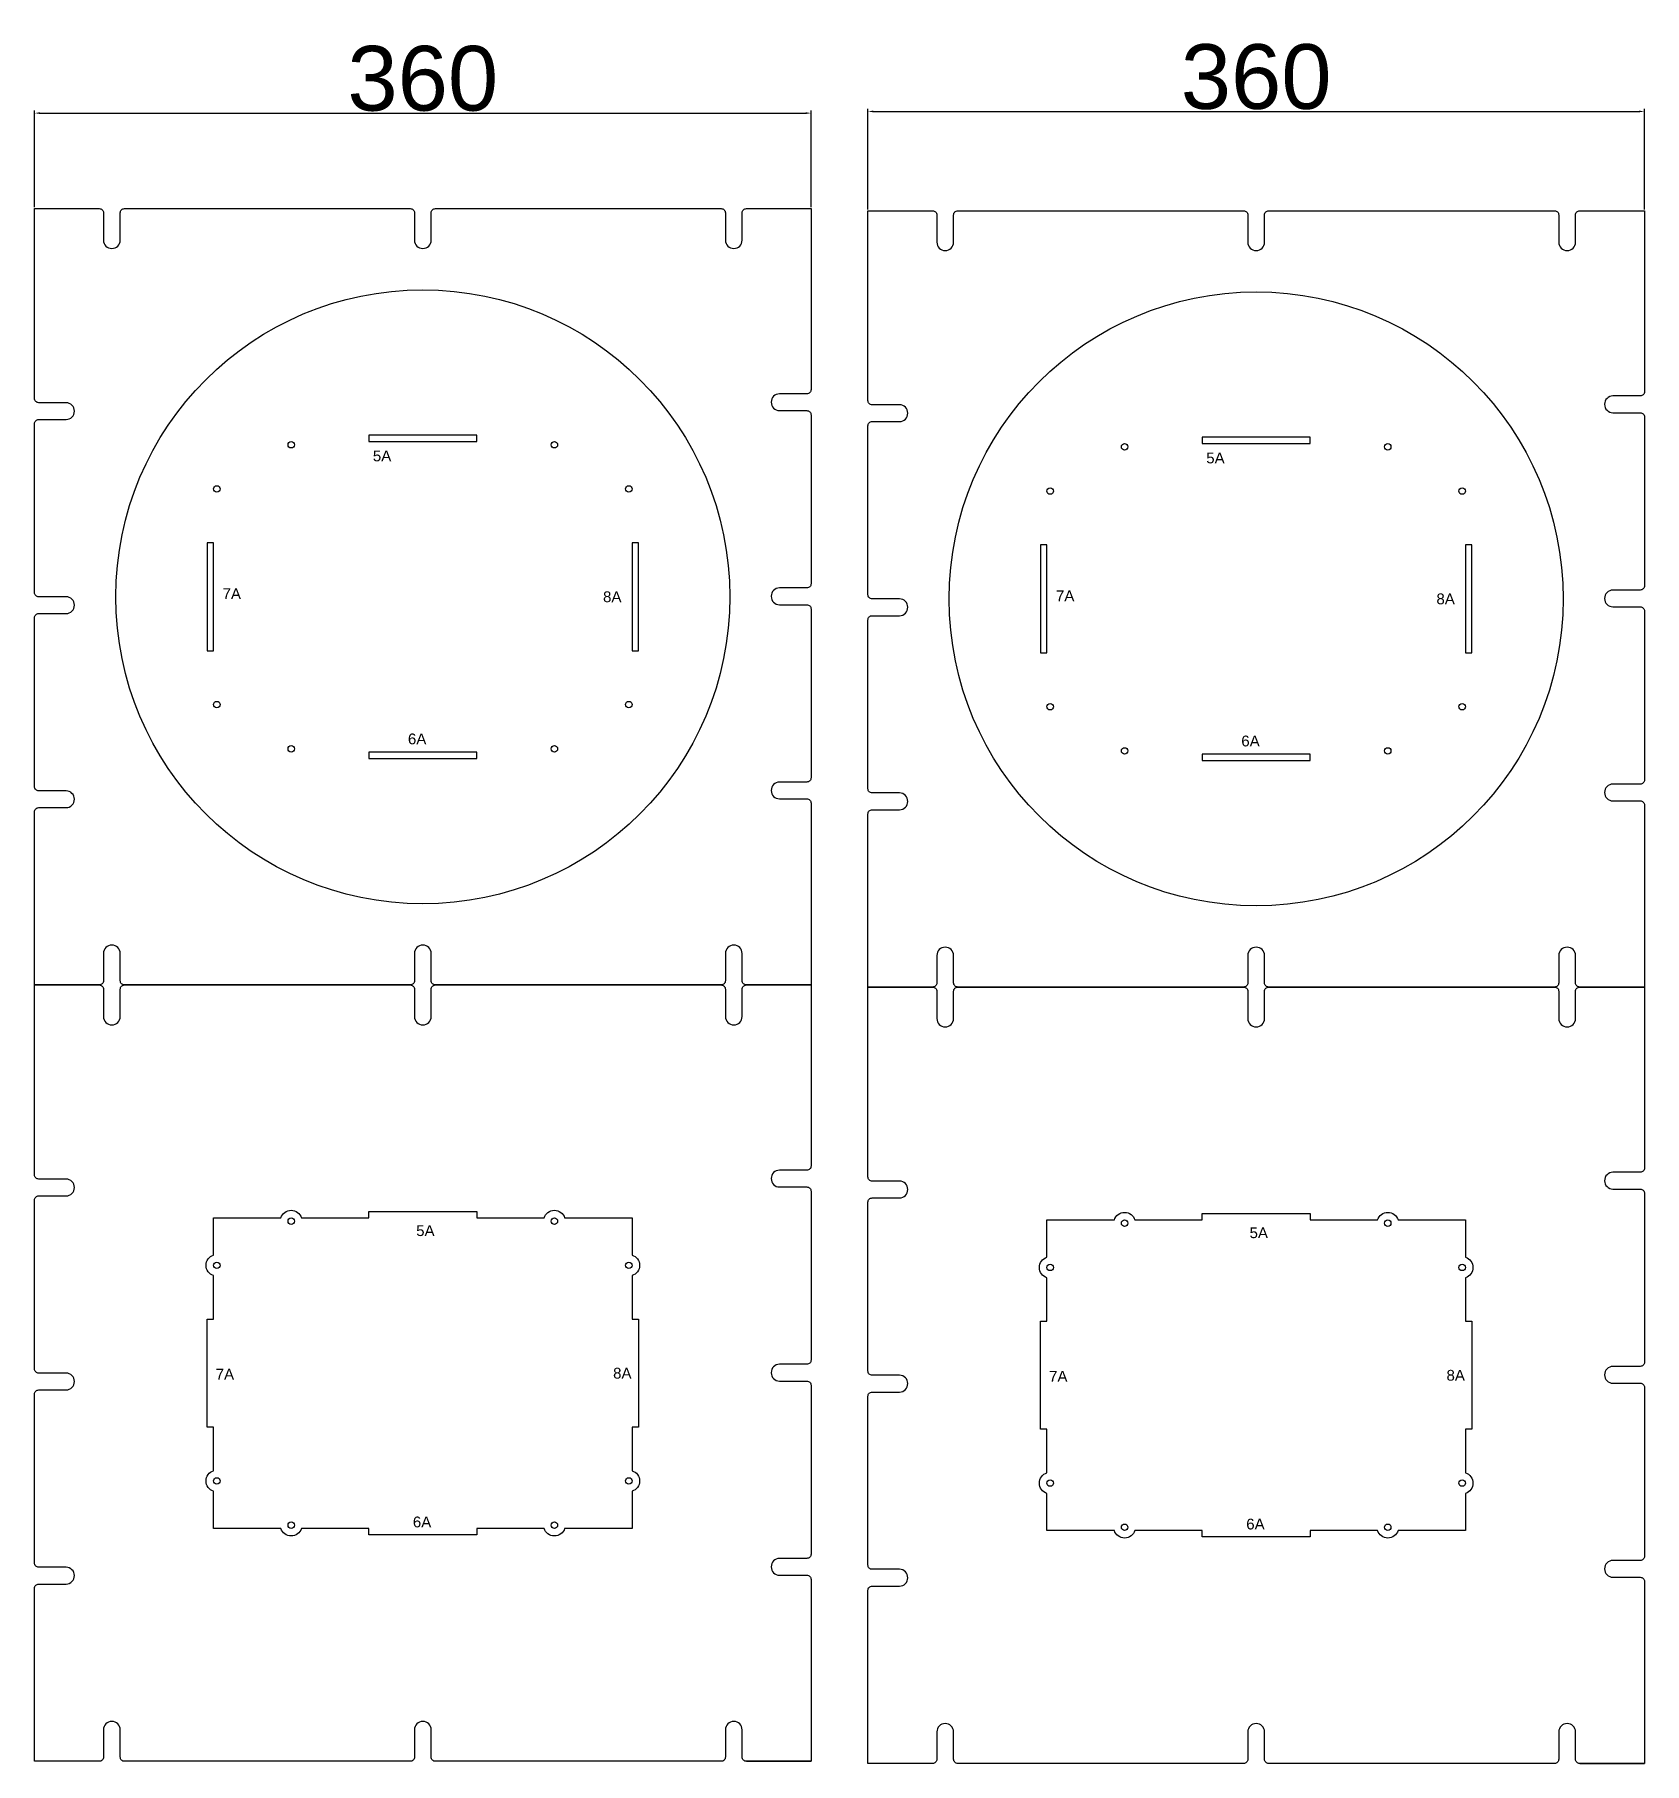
# Model space of a CAD drawing. Header units: millimetres. Extents: x -427 to 3453, y -1931 to 1921.
# Drawn here: x -378 to 368, y -791 to 11 of the extents above; entities that cross this region are included whole.
import ezdxf

# ---------------------------------------------------------------- set-up
doc = ezdxf.new("R2010")
doc.units = ezdxf.units.MM
doc.styles.get("Standard").update_dxf_attribs({"font": 'arial.ttf'})
doc.dimstyles.new('ISO-25', dxfattribs={"dimtxt": 2.5, "dimasz": 2.5, "dimexe": 1.25, "dimexo": 0.625, "dimtad": 1, "dimtxsty": 'Standard', "dimcen": 2.5, "dimadec": 0, "dimazin": 0, "dimtfac": 1, "dimtmove": 0, "dimatfit": 3, "dimfxl": 1, "dimarcsym": 0})

# ---------------------------------------------------------------- blocks, each defined once
blk = doc.blocks.new('*D11')
at = {"color": 0, "lineweight": -2, "transparency": 16777216}
for p, q in [((-378.44, -68.97), (-378.44, -24.07)), ((-375.94, -25.32), (-20.94, -25.32)), ((-18.44, -68.97), (-18.44, -24.07))]:
    blk.add_line(p, q, dxfattribs=at)
at = {"color": 0, "transparency": 16777216}
for points in [[(-375.94, -24.9), (-375.94, -25.73), (-378.44, -25.32)], [(-20.94, -24.9), (-20.94, -25.73), (-18.44, -25.32)]]:
    blk.add_solid(points, dxfattribs=at)
at = {"layer": 'Defpoints', "color": 0, "transparency": 16777216}
for p in [(-18.44, -25.32), (-378.44, -69.6), (-18.44, -69.6)]:
    blk.add_point(p, dxfattribs=at)
at = {"color": 0, "transparency": 16777216, "insert": (-198.44, -9.37), "char_height": 30, "attachment_point": 5}
blk.add_mtext('360', dxfattribs=at)
blk = doc.blocks.new('*D15')
at = {"color": 0, "lineweight": -2, "transparency": 16777216}
for p, q in [((7.95, -69.94), (7.95, -23.29)), ((367.95, -69.94), (367.95, -23.29)), ((10.45, -24.54), (365.45, -24.54))]:
    blk.add_line(p, q, dxfattribs=at)
at = {"color": 0, "transparency": 16777216}
for points in [[(10.45, -24.12), (10.45, -24.95), (7.95, -24.54)], [(365.45, -24.12), (365.45, -24.95), (367.95, -24.54)]]:
    blk.add_solid(points, dxfattribs=at)
at = {"layer": 'Defpoints', "color": 0, "transparency": 16777216}
for p in [(367.95, -24.54), (7.95, -70.57), (367.95, -70.57)]:
    blk.add_point(p, dxfattribs=at)
at = {"color": 0, "transparency": 16777216, "insert": (187.95, -8.58), "char_height": 30, "attachment_point": 5}
blk.add_mtext('360', dxfattribs=at)

msp = doc.modelspace()

# ---------------------------------------------------------------- linework, layer by layer
at = {"color": 240, "true_color": 0xed1f24}
for points in [[(-48.436, -429.596), (-18.436, -429.596), (-48.436, -429.596, -0.4142136), (-50.382, -427.65), (-50.382, -415.001, 1), (-58.166, -415.001), (-58.166, -427.65, -0.4142136), (-60.112, -429.596), (-192.598, -429.596, -0.4142136), (-194.544, -427.65), (-194.544, -415.001, 1), (-202.328, -415.001), (-202.328, -427.65, -0.4142136), (-204.274, -429.596), (-336.76, -429.596, -0.4142136), (-338.706, -427.65), (-338.706, -415.001, 1), (-346.49, -415.001), (-346.49, -427.65, -0.4142136), (-348.436, -429.596), (-378.436, -429.596), (-378.436, -349.326, -0.4142136), (-376.49, -347.38), (-363.841, -347.38, 1), (-363.841, -339.596), (-376.49, -339.596, -0.4142136), (-378.436, -337.65), (-378.436, -259.326, -0.4142136), (-376.49, -257.38), (-363.841, -257.38, 1), (-363.841, -249.596), (-376.49, -249.596, -0.4142136), (-378.436, -247.65), (-378.436, -169.326, -0.4142136), (-376.49, -167.38), (-363.841, -167.38, 1), (-363.841, -159.596), (-376.49, -159.596, -0.4142136), (-378.436, -157.65), (-378.436, -69.596), (-348.436, -69.596, -0.4142136), (-346.49, -71.542), (-346.49, -84.191, 1), (-338.706, -84.191), (-338.706, -71.542, -0.4142136), (-336.76, -69.596), (-204.274, -69.596, -0.4142136), (-202.328, -71.542), (-202.328, -84.191, 1), (-194.544, -84.191), (-194.544, -71.542, -0.4142136), (-192.598, -69.596), (-60.112, -69.596, -0.4142136), (-58.166, -71.542), (-58.166, -84.191, 1), (-50.382, -84.191), (-50.382, -71.542, -0.4142136), (-48.436, -69.596), (-18.436, -69.596), (-18.436, -153.545, -0.4142136), (-20.382, -155.491), (-33.031, -155.491, 1), (-33.031, -163.275), (-20.382, -163.275, -0.4142136), (-18.436, -165.221), (-18.436, -243.545, -0.4142136), (-20.382, -245.491), (-33.031, -245.491, 1), (-33.031, -253.275), (-20.382, -253.275, -0.4142136), (-18.436, -255.221), (-18.436, -333.545, -0.4142136), (-20.382, -335.491), (-33.031, -335.491, 1), (-33.031, -343.275), (-20.382, -343.275, -0.4142136), (-18.436, -345.221), (-18.436, -429.596)], [(337.955, -430.566), (367.955, -430.566), (337.955, -430.566, -0.4142136), (336.009, -428.62), (336.009, -415.971, 1), (328.225, -415.971), (328.225, -428.62, -0.4142136), (326.279, -430.566), (193.793, -430.566, -0.4142136), (191.847, -428.62), (191.847, -415.971, 1), (184.063, -415.971), (184.063, -428.62, -0.4142136), (182.117, -430.566), (49.631, -430.566, -0.4142136), (47.685, -428.62), (47.685, -415.971, 1), (39.901, -415.971), (39.901, -428.62, -0.4142136), (37.955, -430.566), (7.955, -430.566), (7.955, -350.296, -0.4142136), (9.901, -348.35), (22.55, -348.35, 1), (22.55, -340.566), (9.901, -340.566, -0.4142136), (7.955, -338.62), (7.955, -260.296, -0.4142136), (9.901, -258.35), (22.55, -258.35, 1), (22.55, -250.566), (9.901, -250.566, -0.4142136), (7.955, -248.62), (7.955, -170.296, -0.4142136), (9.901, -168.35), (22.55, -168.35, 1), (22.55, -160.566), (9.901, -160.566, -0.4142136), (7.955, -158.62), (7.955, -70.566), (37.955, -70.566, -0.4142136), (39.901, -72.512), (39.901, -85.161, 1), (47.685, -85.161), (47.685, -72.512, -0.4142136), (49.631, -70.566), (182.117, -70.566, -0.4142136), (184.063, -72.512), (184.063, -85.161, 1), (191.847, -85.161), (191.847, -72.512, -0.4142136), (193.793, -70.566), (326.279, -70.566, -0.4142136), (328.225, -72.512), (328.225, -85.161, 1), (336.009, -85.161), (336.009, -72.512, -0.4142136), (337.955, -70.566), (367.955, -70.566), (367.955, -154.515, -0.4142136), (366.009, -156.461), (353.36, -156.461, 1), (353.36, -164.245), (366.009, -164.245, -0.4142136), (367.955, -166.191), (367.955, -244.515, -0.4142136), (366.009, -246.461), (353.36, -246.461, 1), (353.36, -254.245), (366.009, -254.245, -0.4142136), (367.955, -256.191), (367.955, -334.515, -0.4142136), (366.009, -336.461), (353.36, -336.461, 1), (353.36, -344.245), (366.009, -344.245, -0.4142136), (367.955, -346.191), (367.955, -430.566)], [(-48.436, -789.596), (-18.436, -789.596), (-48.436, -789.596, -0.4142136), (-50.382, -787.65), (-50.382, -775.001, 1), (-58.166, -775.001), (-58.166, -787.65, -0.4142136), (-60.112, -789.596), (-192.598, -789.596, -0.4142136), (-194.544, -787.65), (-194.544, -775.001, 1), (-202.328, -775.001), (-202.328, -787.65, -0.4142136), (-204.274, -789.596), (-336.76, -789.596, -0.4142136), (-338.706, -787.65), (-338.706, -775.001, 1), (-346.49, -775.001), (-346.49, -787.65, -0.4142136), (-348.436, -789.596), (-378.436, -789.596), (-378.436, -709.326, -0.4142136), (-376.49, -707.38), (-363.841, -707.38, 1), (-363.841, -699.596), (-376.49, -699.596, -0.4142136), (-378.436, -697.65), (-378.436, -619.326, -0.4142136), (-376.49, -617.38), (-363.841, -617.38, 1), (-363.841, -609.596), (-376.49, -609.596, -0.4142136), (-378.436, -607.65), (-378.436, -529.326, -0.4142136), (-376.49, -527.38), (-363.841, -527.38, 1), (-363.841, -519.596), (-376.49, -519.596, -0.4142136), (-378.436, -517.65), (-378.436, -429.596), (-348.436, -429.596, -0.4142136), (-346.49, -431.542), (-346.49, -444.191, 1), (-338.706, -444.191), (-338.706, -431.542, -0.4142136), (-336.76, -429.596), (-204.274, -429.596, -0.4142136), (-202.328, -431.542), (-202.328, -444.191, 1), (-194.544, -444.191), (-194.544, -431.542, -0.4142136), (-192.598, -429.596), (-60.112, -429.596, -0.4142136), (-58.166, -431.542), (-58.166, -444.191, 1), (-50.382, -444.191), (-50.382, -431.542, -0.4142136), (-48.436, -429.596), (-18.436, -429.596), (-18.436, -513.545, -0.4142136), (-20.382, -515.491), (-33.031, -515.491, 1), (-33.031, -523.275), (-20.382, -523.275, -0.4142136), (-18.436, -525.221), (-18.436, -603.545, -0.4142136), (-20.382, -605.491), (-33.031, -605.491, 1), (-33.031, -613.275), (-20.382, -613.275, -0.4142136), (-18.436, -615.221), (-18.436, -693.545, -0.4142136), (-20.382, -695.491), (-33.031, -695.491, 1), (-33.031, -703.275), (-20.382, -703.275, -0.4142136), (-18.436, -705.221), (-18.436, -789.596)], [(337.955, -790.566), (367.955, -790.566), (337.955, -790.566, -0.4142136), (336.009, -788.62), (336.009, -775.971, 1), (328.225, -775.971), (328.225, -788.62, -0.4142136), (326.279, -790.566), (193.793, -790.566, -0.4142136), (191.847, -788.62), (191.847, -775.971, 1), (184.063, -775.971), (184.063, -788.62, -0.4142136), (182.117, -790.566), (49.631, -790.566, -0.4142136), (47.685, -788.62), (47.685, -775.971, 1), (39.901, -775.971), (39.901, -788.62, -0.4142136), (37.955, -790.566), (7.955, -790.566), (7.955, -710.296, -0.4142136), (9.901, -708.35), (22.55, -708.35, 1), (22.55, -700.566), (9.901, -700.566, -0.4142136), (7.955, -698.62), (7.955, -620.296, -0.4142136), (9.901, -618.35), (22.55, -618.35, 1), (22.55, -610.566), (9.901, -610.566, -0.4142136), (7.955, -608.62), (7.955, -530.296, -0.4142136), (9.901, -528.35), (22.55, -528.35, 1), (22.55, -520.566), (9.901, -520.566, -0.4142136), (7.955, -518.62), (7.955, -430.566), (37.955, -430.566, -0.4142136), (39.901, -432.512), (39.901, -445.161, 1), (47.685, -445.161), (47.685, -432.512, -0.4142136), (49.631, -430.566), (182.117, -430.566, -0.4142136), (184.063, -432.512), (184.063, -445.161, 1), (191.847, -445.161), (191.847, -432.512, -0.4142136), (193.793, -430.566), (326.279, -430.566, -0.4142136), (328.225, -432.512), (328.225, -445.161, 1), (336.009, -445.161), (336.009, -432.512, -0.4142136), (337.955, -430.566), (367.955, -430.566), (367.955, -514.515, -0.4142136), (366.009, -516.461), (353.36, -516.461, 1), (353.36, -524.245), (366.009, -524.245, -0.4142136), (367.955, -526.191), (367.955, -604.515, -0.4142136), (366.009, -606.461), (353.36, -606.461, 1), (353.36, -614.245), (366.009, -614.245, -0.4142136), (367.955, -616.191), (367.955, -694.515, -0.4142136), (366.009, -696.461), (353.36, -696.461, 1), (353.36, -704.245), (366.009, -704.245, -0.4142136), (367.955, -706.191), (367.955, -790.566)]]:
    msp.add_lwpolyline(points, format="xyb", dxfattribs=at)
for points in [[(-223.436, -174.596), (-223.436, -177.596), (-173.436, -177.596), (-173.436, -174.596), (-223.436, -174.596)], [(-295.436, -274.596), (-295.436, -224.596), (-298.436, -224.596), (-298.436, -274.596), (-295.436, -274.596)], [(-101.436, -224.596), (-101.436, -274.596), (-98.436, -274.596), (-98.436, -224.596), (-101.436, -224.596)], [(-173.436, -324.596), (-173.436, -321.596), (-223.436, -321.596), (-223.436, -324.596), (-173.436, -324.596)]]:
    msp.add_lwpolyline(points, dxfattribs=at)
at = {"color": 5}
for points in [[(162.955, -175.566), (162.955, -178.566), (212.955, -178.566), (212.955, -175.566), (162.955, -175.566)], [(90.955, -275.566), (90.955, -225.566), (87.955, -225.566), (87.955, -275.566), (90.955, -275.566)], [(284.955, -225.566), (284.955, -275.566), (287.955, -275.566), (287.955, -225.566), (284.955, -225.566)], [(212.955, -325.566), (212.955, -322.566), (162.955, -322.566), (162.955, -325.566), (212.955, -325.566)]]:
    msp.add_lwpolyline(points, dxfattribs=at)
at = {"color": 240, "true_color": 0xed1f24}
msp.add_lwpolyline([(-295.436, -664.366, -0.7337994), (-295.436, -654.826), (-295.436, -634.596), (-298.436, -634.596), (-298.436, -584.596), (-295.436, -584.596), (-295.436, -564.366, -0.7337994), (-295.436, -554.826), (-295.436, -537.596), (-264.206, -537.596, -0.7337994), (-254.666, -537.596), (-223.436, -537.596), (-223.436, -534.596), (-173.436, -534.596), (-173.436, -537.596), (-142.206, -537.596, -0.7337994), (-132.666, -537.596), (-101.436, -537.596), (-101.436, -554.826, -0.7337994), (-101.436, -564.366), (-101.436, -584.596), (-98.436, -584.596), (-98.436, -634.596), (-101.436, -634.596), (-101.436, -654.826, -0.7337994), (-101.436, -664.366), (-101.436, -681.596), (-132.666, -681.596, -0.7337994), (-142.206, -681.596), (-173.436, -681.596), (-173.436, -684.596), (-223.436, -684.596), (-223.436, -681.596), (-254.666, -681.596, -0.7337994), (-264.206, -681.596), (-295.436, -681.596)], format="xyb", close=True, dxfattribs=at)
at = {"color": 5}
msp.add_lwpolyline([(90.955, -665.336, -0.7337994), (90.955, -655.796), (90.955, -635.566), (87.955, -635.566), (87.955, -585.566), (90.955, -585.566), (90.955, -565.336, -0.7337994), (90.955, -555.796), (90.955, -538.566), (122.185, -538.566, -0.7337994), (131.725, -538.566), (162.955, -538.566), (162.955, -535.566), (212.955, -535.566), (212.955, -538.566), (244.185, -538.566, -0.7337994), (253.725, -538.566), (284.955, -538.566), (284.955, -555.796, -0.7337994), (284.955, -565.336), (284.955, -585.566), (287.955, -585.566), (287.955, -635.566), (284.955, -635.566), (284.955, -655.796, -0.7337994), (284.955, -665.336), (284.955, -682.566), (253.725, -682.566, -0.7337994), (244.185, -682.566), (212.955, -682.566), (212.955, -685.566), (162.955, -685.566), (162.955, -682.566), (131.725, -682.566, -0.7337994), (122.185, -682.566), (90.955, -682.566)], format="xyb", close=True, dxfattribs=at)
at = {"color": 240, "true_color": 0xed1f24}
for centre, radius in [((-198.436, -249.596), 142.344), ((-259.436, -179.096), 1.5), ((-137.436, -179.096), 1.5), ((-293.936, -199.596), 1.5), ((-102.936, -199.596), 1.5), ((-293.936, -299.596), 1.5), ((-102.936, -299.596), 1.5), ((-259.436, -320.096), 1.5), ((-137.436, -320.096), 1.5), ((-259.436, -539.096), 1.5), ((-137.436, -539.096), 1.5), ((-293.936, -559.596), 1.5), ((-102.936, -559.596), 1.5), ((-293.936, -659.596), 1.5), ((-102.936, -659.596), 1.5), ((-259.436, -680.096), 1.5), ((-137.436, -680.096), 1.5)]:
    msp.add_circle(centre, radius, dxfattribs=at)
at = {"color": 5}
for centre, radius in [((187.955, -250.566), 142.344), ((126.955, -180.066), 1.5), ((248.955, -180.066), 1.5), ((92.455, -200.566), 1.5), ((283.455, -200.566), 1.5), ((92.455, -300.566), 1.5), ((283.455, -300.566), 1.5), ((126.955, -321.066), 1.5), ((248.955, -321.066), 1.5), ((126.955, -540.066), 1.5), ((248.955, -540.066), 1.5), ((92.455, -560.566), 1.5), ((283.455, -560.566), 1.5), ((92.455, -660.566), 1.5), ((283.455, -660.566), 1.5), ((126.955, -681.066), 1.5), ((248.955, -681.066), 1.5)]:
    msp.add_circle(centre, radius, dxfattribs=at)

# ---------------------------------------------------------------- texts
at = {"color": 5, "char_height": 5, "attachment_point": 1}
for s, insert in [('5A', (-221.597, -181.763)), ('5A', (164.794, -182.733)), ('7A', (-291.278, -245.668)), ('8A', (-114.872, -247.096)), ('7A', (95.113, -246.639)), ('8A', (271.519, -248.066)), ('6A', (-205.337, -312.997)), ('6A', (181.054, -313.967)), ('5A', (-201.512, -541.021)), ('5A', (184.879, -541.991)), ('7A', (-294.47, -607.587)), ('8A', (-110.207, -607.111)), ('7A', (91.921, -608.557)), ('8A', (276.184, -608.081)), ('6A', (-203.052, -676.104)), ('6A', (183.338, -677.074))]:
    msp.add_mtext_dynamic_manual_height_columns(s, width=24.59582, gutter_width=12.5, heights=[0], dxfattribs=dict(at, insert=insert))

# ---------------------------------------------------------------- dimensions: what is measured, and where the dimension line sits
for base, p1, p2, override, picture, middle in [((-18.436, -25.318), (-378.436, -69.596), (-18.436, -69.596), {"dimtxt": 30, "dimlfac": 1}, '*D11', (-198.436, -9.366)), ((367.955, -24.536), (7.955, -70.566), (367.955, -70.566), {"dimtxt": 30}, '*D15', (187.955, -8.584))]:
    dim = msp.add_linear_dim(base=base, p1=p1, p2=p2, dimstyle='ISO-25', override=override)
    dim.commit()
    dim.dimension.update_dxf_attribs({"geometry": picture, "text_midpoint": middle})

doc.saveas('drawing.dxf')
